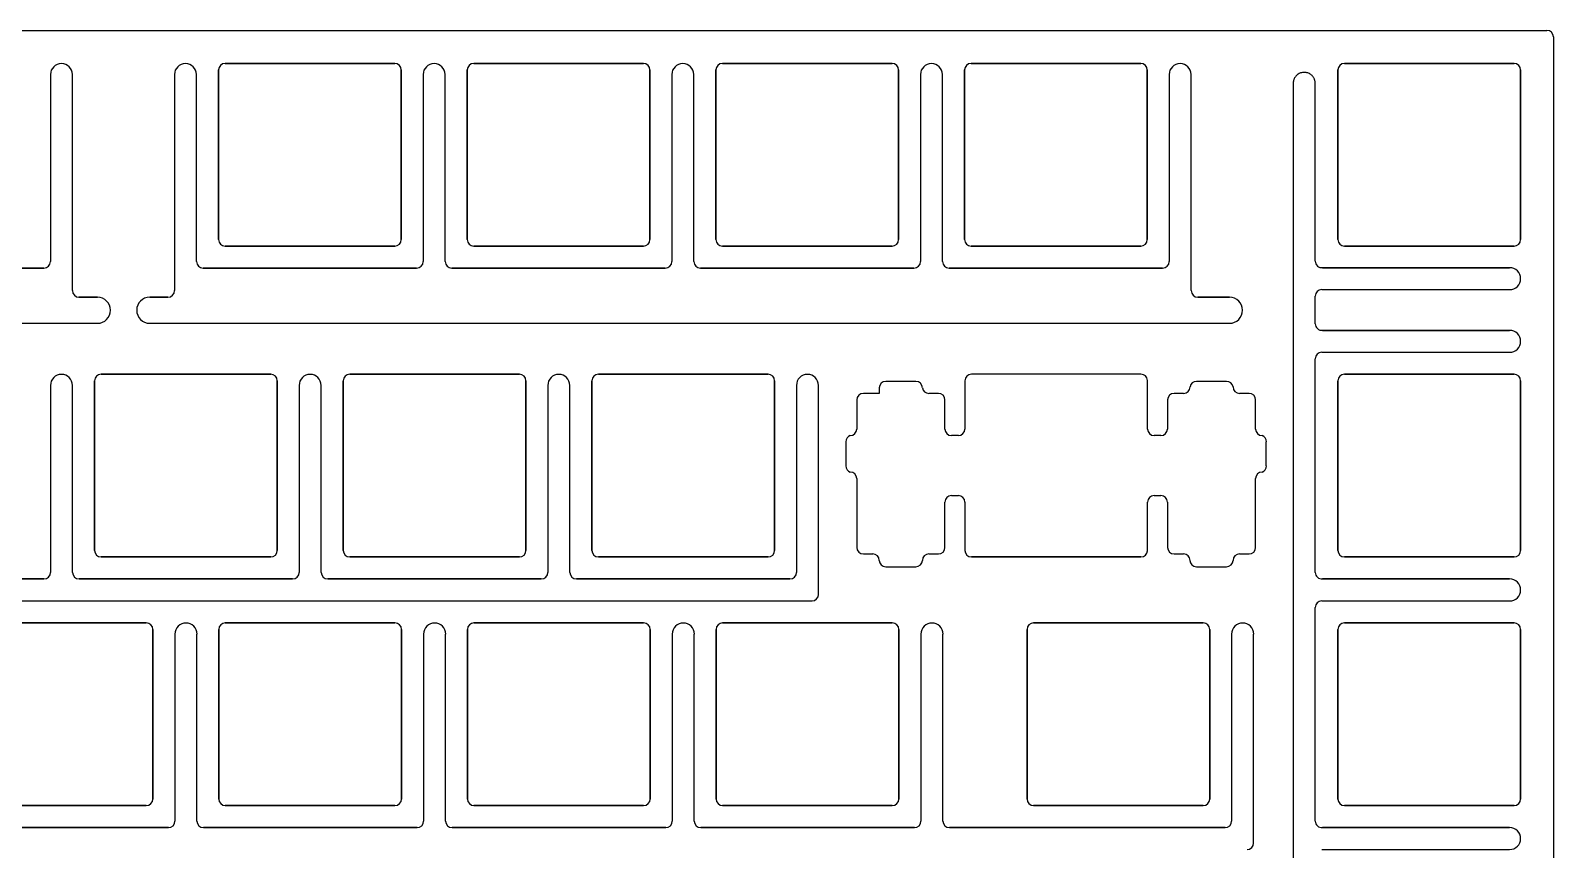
# Model space of a CAD drawing. Header units: millimetres. Extents: x 0 to 305, y 0 to 119.
# Drawn here: x 188.2 to 304.9, y 56.7 to 119.5 of the extents above; entities that cross this region are included whole.
import ezdxf

# ---------------------------------------------------------------- set-up
doc = ezdxf.new("R2010")
doc.units = ezdxf.units.MM
doc.layers.add('第二版', color=7, linetype='Continuous')

msp = doc.modelspace()

# ---------------------------------------------------------------- linework, layer by layer
at = {"layer": '第二版'}
for p, q in [((0.6, 119.5, 22), (304.39, 119.5, 22)), ((0.6, 119.5, 22), (304.39, 119.5, 22)), ((304.89, 119, 22), (304.89, 0.93, 22)), ((304.89, 119, 22), (304.89, 0.93, 22)), ((203.12, 116.97, 22), (216.12, 116.97, 22)), ((216.12, 116.97, 22), (203.12, 116.97, 22)), ((235.17, 116.97, 22), (222.17, 116.97, 22)), ((222.17, 116.97, 22), (235.17, 116.97, 22)), ((241.22, 116.97, 22), (254.22, 116.97, 22)), ((254.22, 116.97, 22), (241.22, 116.97, 22)), ((260.27, 116.97, 22), (273.27, 116.97, 22)), ((273.27, 116.97, 22), (260.27, 116.97, 22)), ((301.87, 116.97, 22), (288.87, 116.97, 22)), ((288.87, 116.97, 22), (301.87, 116.97, 22)), ((189.74, 116.12, 22), (189.74, 101.79, 22)), ((189.74, 116.12, 22), (189.74, 101.79, 22)), ((191.43, 99.56, 22), (191.43, 116.12, 22)), ((191.43, 99.56, 22), (191.43, 116.12, 22)), ((199.25, 116.12, 22), (199.25, 99.56, 22)), ((199.25, 116.12, 22), (199.25, 99.56, 22)), ((200.94, 101.79, 22), (200.94, 116.12, 22)), ((200.94, 101.79, 22), (200.94, 116.12, 22)), ((202.62, 116.47, 22), (202.62, 103.47, 22)), ((202.62, 103.47, 22), (202.62, 116.47, 22)), ((216.62, 103.47, 22), (216.62, 116.47, 22)), ((216.62, 116.47, 22), (216.62, 103.47, 22)), ((218.3, 116.12, 22), (218.3, 101.79, 22)), ((218.3, 116.12, 22), (218.3, 101.79, 22)), ((219.99, 101.79, 22), (219.99, 116.12, 22)), ((219.99, 101.79, 22), (219.99, 116.12, 22)), ((221.67, 116.47, 22), (221.67, 103.47, 22)), ((221.67, 103.47, 22), (221.67, 116.47, 22)), ((235.67, 103.47, 22), (235.67, 116.47, 22)), ((235.67, 116.47, 22), (235.67, 103.47, 22)), ((237.35, 116.12, 22), (237.35, 101.79, 22)), ((237.35, 116.12, 22), (237.35, 101.79, 22)), ((239.04, 101.79, 22), (239.04, 116.12, 22)), ((239.04, 101.79, 22), (239.04, 116.12, 22)), ((240.72, 116.47, 22), (240.72, 103.47, 22)), ((240.72, 103.47, 22), (240.72, 116.47, 22)), ((254.72, 103.47, 22), (254.72, 116.47, 22)), ((254.72, 116.47, 22), (254.72, 103.47, 22)), ((256.4, 116.12, 22), (256.4, 101.79, 22)), ((256.4, 116.12, 22), (256.4, 101.79, 22)), ((258.09, 101.79, 22), (258.09, 116.12, 22)), ((258.09, 101.79, 22), (258.09, 116.12, 22)), ((259.77, 116.47, 22), (259.77, 103.47, 22)), ((259.77, 103.47, 22), (259.77, 116.47, 22)), ((273.77, 103.47, 22), (273.77, 116.47, 22)), ((273.77, 116.47, 22), (273.77, 103.47, 22)), ((275.45, 116.12, 22), (275.45, 101.79, 22)), ((275.45, 116.12, 22), (275.45, 101.79, 22)), ((277.14, 99.56, 22), (277.14, 116.12, 22)), ((277.14, 99.56, 22), (277.14, 116.12, 22)), ((288.37, 116.47, 22), (288.37, 103.47, 22)), ((288.37, 103.47, 22), (288.37, 116.47, 22)), ((302.37, 103.47, 22), (302.37, 116.47, 22)), ((302.37, 116.47, 22), (302.37, 103.47, 22)), ((284.95, 115.44, 22), (284.95, 20.82, 22)), ((284.95, 115.44, 22), (284.95, 20.82, 22)), ((286.64, 101.82, 22), (286.64, 115.44, 22)), ((286.64, 101.82, 22), (286.64, 115.44, 22)), ((203.12, 102.97, 22), (216.12, 102.97, 22)), ((216.12, 102.97, 22), (203.12, 102.97, 22)), ((222.17, 102.97, 22), (235.17, 102.97, 22)), ((235.17, 102.97, 22), (222.17, 102.97, 22)), ((241.22, 102.97, 22), (254.22, 102.97, 22)), ((254.22, 102.97, 22), (241.22, 102.97, 22)), ((260.27, 102.97, 22), (273.27, 102.97, 22)), ((273.27, 102.97, 22), (260.27, 102.97, 22)), ((288.87, 102.97, 22), (301.87, 102.97, 22)), ((301.87, 102.97, 22), (288.87, 102.97, 22)), ((189.24, 101.29, 22), (172.88, 101.29, 22)), ((172.88, 101.29, 22), (189.24, 101.29, 22)), ((217.8, 101.29, 22), (201.44, 101.29, 22)), ((201.44, 101.29, 22), (217.8, 101.29, 22)), ((236.85, 101.29, 22), (220.49, 101.29, 22)), ((220.49, 101.29, 22), (236.85, 101.29, 22)), ((239.54, 101.29, 22), (255.9, 101.29, 22)), ((255.9, 101.29, 22), (239.54, 101.29, 22)), ((274.95, 101.29, 22), (258.59, 101.29, 22)), ((258.59, 101.29, 22), (274.95, 101.29, 22)), ((301.53, 101.32, 22), (287.19, 101.32, 22)), ((287.19, 101.32, 22), (301.53, 101.32, 22)), ((287.14, 99.64, 22), (301.53, 99.64, 22)), ((287.14, 99.64, 22), (301.53, 99.64, 22)), ((193.34, 99.06, 22), (191.93, 99.06, 22)), ((191.93, 99.06, 22), (193.34, 99.06, 22)), ((198.75, 99.06, 22), (197.35, 99.06, 22)), ((197.35, 99.06, 22), (198.75, 99.06, 22)), ((280.07, 99.06, 22), (277.64, 99.06, 22)), ((277.64, 99.06, 22), (280.07, 99.06, 22)), ((286.64, 97.02, 22), (286.64, 99.14, 22)), ((286.64, 97.02, 22), (286.64, 99.14, 22)), ((111.63, 97.06, 22), (193.34, 97.06, 22)), ((111.63, 97.06, 22), (193.34, 97.06, 22)), ((197.35, 97.06, 22), (280.07, 97.06, 22)), ((197.35, 97.06, 22), (280.07, 97.06, 22)), ((301.53, 96.52, 22), (287.19, 96.52, 22)), ((287.19, 96.52, 22), (301.53, 96.52, 22)), ((287.14, 94.84, 22), (301.53, 94.84, 22)), ((287.14, 94.84, 22), (301.53, 94.84, 22)), ((286.64, 77.97, 22), (286.64, 94.34, 22)), ((286.64, 77.97, 22), (286.64, 94.34, 22)), ((189.75, 92.3, 22), (189.75, 77.97, 22)), ((189.75, 92.3, 22), (189.75, 77.97, 22)), ((191.44, 77.97, 22), (191.44, 92.3, 22)), ((191.44, 77.97, 22), (191.44, 92.3, 22)), ((193.12, 92.66, 22), (193.12, 79.66, 22)), ((193.12, 79.66, 22), (193.12, 92.66, 22)), ((193.62, 93.16, 22), (206.62, 93.16, 22)), ((206.62, 93.16, 22), (193.62, 93.16, 22)), ((207.12, 79.66, 22), (207.12, 92.66, 22)), ((207.12, 92.66, 22), (207.12, 79.66, 22)), ((208.8, 92.3, 22), (208.8, 77.97, 22)), ((208.8, 92.3, 22), (208.8, 77.97, 22)), ((210.49, 77.97, 22), (210.49, 92.3, 22)), ((210.49, 77.97, 22), (210.49, 92.3, 22)), ((212.17, 92.66, 22), (212.17, 79.66, 22)), ((212.17, 79.66, 22), (212.17, 92.66, 22)), ((225.67, 93.16, 22), (212.67, 93.16, 22)), ((212.67, 93.16, 22), (225.67, 93.16, 22)), ((226.17, 79.66, 22), (226.17, 92.66, 22)), ((226.17, 92.66, 22), (226.17, 79.66, 22)), ((227.85, 92.3, 22), (227.85, 77.97, 22)), ((227.85, 92.3, 22), (227.85, 77.97, 22)), ((229.54, 77.97, 22), (229.54, 92.3, 22)), ((229.54, 77.97, 22), (229.54, 92.3, 22)), ((231.22, 92.66, 22), (231.22, 79.66, 22)), ((231.22, 79.66, 22), (231.22, 92.66, 22)), ((244.72, 93.16, 22), (231.72, 93.16, 22)), ((231.72, 93.16, 22), (244.72, 93.16, 22)), ((245.22, 92.66, 22), (245.22, 79.66, 22)), ((245.22, 79.66, 22), (245.22, 92.66, 22)), ((246.9, 92.3, 22), (246.9, 77.97, 22)), ((246.9, 92.3, 22), (246.9, 77.97, 22)), ((248.59, 76.29, 22), (248.59, 92.3, 22)), ((248.59, 76.29, 22), (248.59, 92.3, 22)), ((256.04, 92.61, 22), (253.74, 92.61, 22)), ((256.04, 92.61, 22), (253.74, 92.61, 22)), ((259.8, 92.66, 22), (259.8, 88.96, 22)), ((259.8, 92.66, 22), (259.8, 88.96, 22)), ((273.29, 93.16, 22), (260.3, 93.16, 22)), ((273.29, 93.16, 22), (260.3, 93.16, 22)), ((273.79, 88.96, 22), (273.79, 92.68, 22)), ((273.79, 88.96, 22), (273.79, 92.68, 22)), ((279.85, 92.61, 22), (277.54, 92.61, 22)), ((279.85, 92.61, 22), (277.54, 92.61, 22)), ((288.37, 92.66, 22), (288.37, 79.66, 22)), ((288.37, 79.66, 22), (288.37, 92.66, 22)), ((301.87, 93.16, 22), (288.87, 93.16, 22)), ((288.87, 93.16, 22), (301.87, 93.16, 22)), ((302.37, 79.66, 22), (302.37, 92.66, 22)), ((302.37, 92.66, 22), (302.37, 79.66, 22)), ((251.52, 91.19, 22), (251.52, 88.96, 22)), ((251.52, 91.19, 22), (251.52, 88.96, 22)), ((253.24, 91.69, 22), (252.02, 91.69, 22)), ((253.24, 91.69, 22), (252.02, 91.69, 22)), ((253.24, 92.11, 22), (253.24, 91.69, 22)), ((253.24, 92.11, 22), (253.24, 91.69, 22)), ((257.77, 91.69, 22), (257.04, 91.69, 22)), ((257.77, 91.69, 22), (257.04, 91.69, 22)), ((258.27, 88.96, 22), (258.27, 91.19, 22)), ((258.27, 88.96, 22), (258.27, 91.19, 22)), ((275.32, 91.19, 22), (275.32, 88.96, 22)), ((275.32, 91.19, 22), (275.32, 88.96, 22)), ((276.55, 91.69, 22), (275.82, 91.69, 22)), ((276.55, 91.69, 22), (275.82, 91.69, 22)), ((281.57, 91.69, 22), (280.84, 91.69, 22)), ((281.57, 91.69, 22), (280.84, 91.69, 22)), ((282.07, 88.96, 22), (282.07, 91.19, 22)), ((282.07, 88.96, 22), (282.07, 91.19, 22)), ((250.69, 87.99, 22), (250.69, 86.13, 22)), ((250.69, 87.99, 22), (250.69, 86.13, 22)), ((259.3, 88.46, 22), (258.77, 88.46, 22)), ((259.3, 88.46, 22), (258.77, 88.46, 22)), ((274.82, 88.46, 22), (274.29, 88.46, 22)), ((274.82, 88.46, 22), (274.29, 88.46, 22)), ((282.89, 86.13, 22), (282.89, 87.99, 22)), ((282.89, 86.13, 22), (282.89, 87.99, 22)), ((251.52, 85.16, 22), (251.52, 79.89, 22)), ((251.52, 85.16, 22), (251.52, 79.89, 22)), ((282.07, 79.89, 22), (282.07, 85.16, 22)), ((282.07, 79.89, 22), (282.07, 85.16, 22)), ((258.27, 79.89, 22), (258.27, 83.36, 22)), ((258.27, 79.89, 22), (258.27, 83.36, 22)), ((258.77, 83.86, 22), (259.3, 83.86, 22)), ((258.77, 83.86, 22), (259.3, 83.86, 22)), ((259.8, 83.36, 22), (259.8, 79.66, 22)), ((259.8, 83.36, 22), (259.8, 79.66, 22)), ((273.79, 79.63, 22), (273.79, 83.36, 22)), ((273.79, 79.63, 22), (273.79, 83.36, 22)), ((274.29, 83.86, 22), (274.82, 83.86, 22)), ((274.29, 83.86, 22), (274.82, 83.86, 22)), ((275.32, 83.36, 22), (275.32, 79.89, 22)), ((275.32, 83.36, 22), (275.32, 79.89, 22)), ((252.02, 79.39, 22), (252.74, 79.39, 22)), ((252.02, 79.39, 22), (252.74, 79.39, 22)), ((257.04, 79.39, 22), (257.77, 79.39, 22)), ((257.04, 79.39, 22), (257.77, 79.39, 22)), ((275.82, 79.39, 22), (276.55, 79.39, 22)), ((275.82, 79.39, 22), (276.55, 79.39, 22)), ((280.84, 79.39, 22), (281.57, 79.39, 22)), ((280.84, 79.39, 22), (281.57, 79.39, 22)), ((193.62, 79.16, 22), (206.62, 79.16, 22)), ((206.62, 79.16, 22), (193.62, 79.16, 22)), ((212.67, 79.16, 22), (225.67, 79.16, 22)), ((225.67, 79.16, 22), (212.67, 79.16, 22)), ((231.72, 79.16, 22), (244.72, 79.16, 22)), ((244.72, 79.16, 22), (231.72, 79.16, 22)), ((253.74, 78.41, 22), (256.04, 78.41, 22)), ((253.74, 78.41, 22), (256.04, 78.41, 22)), ((260.3, 79.16, 22), (273.29, 79.16, 22)), ((273.29, 79.16, 22), (260.3, 79.16, 22)), ((277.54, 78.41, 22), (279.84, 78.41, 22)), ((277.54, 78.41, 22), (279.84, 78.41, 22)), ((288.87, 79.16, 22), (301.87, 79.16, 22)), ((301.87, 79.16, 22), (288.87, 79.16, 22)), ((189.25, 77.47, 22), (172.89, 77.47, 22)), ((172.89, 77.47, 22), (189.25, 77.47, 22)), ((191.94, 77.47, 22), (208.3, 77.47, 22)), ((208.3, 77.47, 22), (191.94, 77.47, 22)), ((227.35, 77.47, 22), (210.99, 77.47, 22)), ((210.99, 77.47, 22), (227.35, 77.47, 22)), ((246.4, 77.47, 22), (230.04, 77.47, 22)), ((230.04, 77.47, 22), (246.4, 77.47, 22)), ((301.53, 77.47, 22), (287.19, 77.47, 22)), ((287.19, 77.47, 22), (301.53, 77.47, 22)), ((3.46, 75.79, 22), (248.09, 75.79, 22)), ((3.46, 75.79, 22), (248.09, 75.79, 22)), ((286.64, 58.92, 22), (286.64, 75.29, 22)), ((286.64, 58.92, 22), (286.64, 75.29, 22)), ((287.14, 75.79, 22), (301.53, 75.79, 22)), ((287.14, 75.79, 22), (301.53, 75.79, 22)), ((197.09, 74.11, 22), (184.09, 74.11, 22)), ((184.09, 74.11, 22), (197.09, 74.11, 22)), ((197.59, 60.61, 22), (197.59, 73.61, 22)), ((197.59, 73.61, 22), (197.59, 60.61, 22)), ((202.64, 73.61, 22), (202.64, 60.61, 22)), ((202.64, 60.61, 22), (202.64, 73.61, 22)), ((216.14, 74.11, 22), (203.14, 74.11, 22)), ((203.14, 74.11, 22), (216.14, 74.11, 22)), ((216.64, 60.61, 22), (216.64, 73.61, 22)), ((216.64, 73.61, 22), (216.64, 60.61, 22)), ((221.69, 73.61, 22), (221.69, 60.61, 22)), ((221.69, 60.61, 22), (221.69, 73.61, 22)), ((235.19, 74.11, 22), (222.19, 74.11, 22)), ((222.19, 74.11, 22), (235.19, 74.11, 22)), ((235.69, 60.61, 22), (235.69, 73.61, 22)), ((235.69, 73.61, 22), (235.69, 60.61, 22)), ((240.74, 73.61, 22), (240.74, 60.61, 22)), ((240.74, 60.61, 22), (240.74, 73.61, 22)), ((241.24, 74.11, 22), (254.24, 74.11, 22)), ((254.24, 74.11, 22), (241.24, 74.11, 22)), ((254.74, 60.61, 22), (254.74, 73.61, 22)), ((254.74, 73.61, 22), (254.74, 60.61, 22)), ((264.56, 73.61, 22), (264.56, 60.61, 22)), ((264.56, 60.61, 22), (264.56, 73.61, 22)), ((278.06, 74.11, 22), (265.06, 74.11, 22)), ((265.06, 74.11, 22), (278.06, 74.11, 22)), ((278.56, 60.61, 22), (278.56, 73.61, 22)), ((278.56, 73.61, 22), (278.56, 60.61, 22)), ((288.37, 73.61, 22), (288.37, 60.61, 22)), ((288.37, 60.61, 22), (288.37, 73.61, 22)), ((301.87, 74.11, 22), (288.87, 74.11, 22)), ((288.87, 74.11, 22), (301.87, 74.11, 22)), ((302.37, 60.61, 22), (302.37, 73.61, 22)), ((302.37, 73.61, 22), (302.37, 60.61, 22)), ((199.28, 73.25, 22), (199.28, 58.92, 22)), ((199.28, 73.25, 22), (199.28, 58.92, 22)), ((200.97, 58.92, 22), (200.97, 73.25, 22)), ((200.97, 58.92, 22), (200.97, 73.25, 22)), ((218.33, 73.25, 22), (218.33, 58.92, 22)), ((218.33, 73.25, 22), (218.33, 58.92, 22)), ((220.02, 58.92, 22), (220.02, 73.25, 22)), ((220.02, 58.92, 22), (220.02, 73.25, 22)), ((237.38, 73.25, 22), (237.38, 58.92, 22)), ((237.38, 73.25, 22), (237.38, 58.92, 22)), ((239.07, 58.92, 22), (239.07, 73.25, 22)), ((239.07, 58.92, 22), (239.07, 73.25, 22)), ((256.43, 73.25, 22), (256.43, 58.92, 22)), ((256.43, 73.25, 22), (256.43, 58.92, 22)), ((258.12, 58.92, 22), (258.12, 73.25, 22)), ((258.12, 58.92, 22), (258.12, 73.25, 22)), ((280.23, 73.25, 22), (280.23, 58.92, 22)), ((280.23, 73.25, 22), (280.23, 58.92, 22)), ((281.92, 57.24, 22), (281.92, 73.25, 22)), ((281.92, 57.24, 22), (281.92, 73.25, 22)), ((184.09, 60.11, 22), (197.09, 60.11, 22)), ((197.09, 60.11, 22), (184.09, 60.11, 22)), ((203.14, 60.11, 22), (216.14, 60.11, 22)), ((216.14, 60.11, 22), (203.14, 60.11, 22)), ((222.19, 60.11, 22), (235.19, 60.11, 22)), ((235.19, 60.11, 22), (222.19, 60.11, 22)), ((241.24, 60.11, 22), (254.24, 60.11, 22)), ((254.24, 60.11, 22), (241.24, 60.11, 22)), ((265.06, 60.11, 22), (278.06, 60.11, 22)), ((278.06, 60.11, 22), (265.06, 60.11, 22)), ((288.87, 60.11, 22), (301.87, 60.11, 22)), ((301.87, 60.11, 22), (288.87, 60.11, 22)), ((198.78, 58.42, 22), (182.42, 58.42, 22)), ((182.42, 58.42, 22), (198.78, 58.42, 22)), ((201.47, 58.42, 22), (217.83, 58.42, 22)), ((217.83, 58.42, 22), (201.47, 58.42, 22)), ((236.88, 58.42, 22), (220.52, 58.42, 22)), ((220.52, 58.42, 22), (236.88, 58.42, 22)), ((255.93, 58.42, 22), (239.57, 58.42, 22)), ((239.57, 58.42, 22), (255.93, 58.42, 22)), ((258.62, 58.42, 22), (279.73, 58.42, 22)), ((279.73, 58.42, 22), (258.62, 58.42, 22)), ((301.53, 58.42, 22), (287.19, 58.42, 22)), ((287.19, 58.42, 22), (301.53, 58.42, 22)), ((287.14, 56.74, 22), (301.53, 56.74, 22))]:
    msp.add_line(p, q, dxfattribs=at)
for centre, radius, start, end in [((304.39, 119, 22), 0.5, 0, 90), ((304.39, 119, 22), 0.5, 0, 90), ((190.59, 116.12, 22), 0.845, 0, 180), ((190.59, 116.12, 22), 0.845, 0, 180), ((200.09, 116.12, 22), 0.845, 0, 180), ((200.09, 116.12, 22), 0.845, 0, 180), ((203.12, 116.47, 22), 0.5, 90, 180), ((203.12, 116.47, 22), 0.5, 90, 180), ((216.12, 116.47, 22), 0.5, 360, 90), ((216.12, 116.47, 22), 0.5, 360, 90), ((219.14, 116.12, 22), 0.845, 0, 180), ((219.14, 116.12, 22), 0.845, 0, 180), ((222.17, 116.47, 22), 0.5, 90, 180), ((222.17, 116.47, 22), 0.5, 90, 180), ((235.17, 116.47, 22), 0.5, 0, 90), ((235.17, 116.47, 22), 0.5, 0, 90), ((238.19, 116.12, 22), 0.845, 0, 180), ((238.19, 116.12, 22), 0.845, 0, 180), ((241.22, 116.47, 22), 0.5, 90, 180), ((241.22, 116.47, 22), 0.5, 90, 180), ((254.22, 116.47, 22), 0.5, 0, 90), ((254.22, 116.47, 22), 0.5, 0, 90), ((257.24, 116.12, 22), 0.845, 0, 180), ((257.24, 116.12, 22), 0.845, 0, 180), ((260.27, 116.47, 22), 0.5, 90, 180), ((260.27, 116.47, 22), 0.5, 90, 180), ((273.27, 116.47, 22), 0.5, 0, 90), ((273.27, 116.47, 22), 0.5, 0, 90), ((276.29, 116.12, 22), 0.845, 0, 180), ((276.29, 116.12, 22), 0.845, 0, 180), ((288.87, 116.47, 22), 0.5, 90, 180), ((288.87, 116.47, 22), 0.5, 90, 180), ((301.87, 116.47, 22), 0.5, 0, 90), ((301.87, 116.47, 22), 0.5, 0, 90), ((203.12, 103.47, 22), 0.5, 180, 270), ((203.12, 103.47, 22), 0.5, 180, 270), ((216.12, 103.47, 22), 0.5, 270, 0), ((216.12, 103.47, 22), 0.5, 270, 0), ((222.17, 103.47, 22), 0.5, 180, 270), ((222.17, 103.47, 22), 0.5, 180, 270), ((235.17, 103.47, 22), 0.5, 270, 0), ((235.17, 103.47, 22), 0.5, 270, 0), ((241.22, 103.47, 22), 0.5, 180, 270), ((241.22, 103.47, 22), 0.5, 180, 270), ((254.22, 103.47, 22), 0.5, 270, 0), ((254.22, 103.47, 22), 0.5, 270, 0), ((260.27, 103.47, 22), 0.5, 180, 270), ((260.27, 103.47, 22), 0.5, 180, 270), ((273.27, 103.47, 22), 0.5, 270, 0), ((273.27, 103.47, 22), 0.5, 270, 0), ((288.87, 103.47, 22), 0.5, 180, 270), ((288.87, 103.47, 22), 0.5, 180, 270), ((301.87, 103.47, 22), 0.5, 270, 0), ((301.87, 103.47, 22), 0.5, 270, 0), ((189.24, 101.79, 22), 0.5, 270, 360), ((189.24, 101.79, 22), 0.5, 270, 360), ((201.44, 101.79, 22), 0.5, 180, 270), ((201.44, 101.79, 22), 0.5, 180, 270), ((217.8, 101.79, 22), 0.5, 270, 0), ((217.8, 101.79, 22), 0.5, 270, 360), ((220.49, 101.79, 22), 0.5, 180, 270), ((220.49, 101.79, 22), 0.5, 180, 270), ((236.85, 101.79, 22), 0.5, 270, 0), ((236.85, 101.79, 22), 0.5, 270, 0), ((239.54, 101.79, 22), 0.5, 180, 270), ((239.54, 101.79, 22), 0.5, 180, 270), ((255.9, 101.79, 22), 0.5, 270, 0), ((255.9, 101.79, 22), 0.5, 270, 0), ((258.59, 101.79, 22), 0.5, 180, 270), ((258.59, 101.79, 22), 0.5, 180, 270), ((274.95, 101.79, 22), 0.5, 270, 0), ((274.95, 101.79, 22), 0.5, 270, 0), ((287.14, 101.82, 22), 0.5, 180, 275.9004), ((287.14, 101.82, 22), 0.5, 180, 275.9004), ((301.53, 100.48, 22), 0.84, 270, 90), ((301.53, 100.48, 22), 0.84, 270, 90), ((191.93, 99.56, 22), 0.5, 180, 270), ((191.93, 99.56, 22), 0.5, 180, 270), ((198.75, 99.56, 22), 0.5, 270, 360), ((198.75, 99.56, 22), 0.5, 270, 360), ((277.64, 99.56, 22), 0.5, 180, 270), ((277.64, 99.56, 22), 0.5, 180, 270), ((287.14, 99.14, 22), 0.5, 90, 180), ((287.14, 99.14, 22), 0.5, 90, 180), ((193.34, 98.06, 22), 1, 270, 90), ((193.34, 98.06, 22), 1, 270, 90), ((197.35, 98.06, 22), 1, 90, 270), ((197.35, 98.06, 22), 1, 90, 270), ((280.07, 98.06, 22), 1, 270, 90), ((280.07, 98.06, 22), 1, 270, 90), ((287.14, 97.02, 22), 0.5, 180, 275.9004), ((287.14, 97.02, 22), 0.5, 180, 275.9004), ((301.53, 95.68, 22), 0.84, 270, 90), ((301.53, 95.68, 22), 0.84, 270, 90), ((287.14, 94.34, 22), 0.5, 90, 180), ((287.14, 94.34, 22), 0.5, 90, 180), ((190.59, 92.3, 22), 0.845, 0, 180), ((190.59, 92.3, 22), 0.845, 0, 180), ((193.62, 92.66, 22), 0.5, 90, 180), ((193.62, 92.66, 22), 0.5, 90, 180), ((206.62, 92.66, 22), 0.5, 0, 90), ((206.62, 92.66, 22), 0.5, 0, 90), ((209.64, 92.3, 22), 0.845, 0, 180), ((209.64, 92.3, 22), 0.845, 0, 180), ((212.67, 92.66, 22), 0.5, 90, 180), ((212.67, 92.66, 22), 0.5, 90, 180), ((225.67, 92.66, 22), 0.5, 360, 90), ((225.67, 92.66, 22), 0.5, 360, 90), ((228.69, 92.3, 22), 0.845, 0, 180), ((228.69, 92.3, 22), 0.845, 0, 180), ((231.72, 92.66, 22), 0.5, 90, 180), ((231.72, 92.66, 22), 0.5, 90, 180), ((244.72, 92.66, 22), 0.5, 0, 90), ((244.72, 92.66, 22), 0.5, 0, 90), ((247.74, 92.3, 22), 0.845, 0, 180), ((247.74, 92.3, 22), 0.845, 0, 180), ((253.74, 92.11, 22), 0.5, 90, 180), ((253.74, 92.11, 22), 0.5, 90, 180), ((256.04, 92.11, 22), 0.5, 0, 90), ((256.04, 92.11, 22), 0.5, 0, 90), ((260.3, 92.66, 22), 0.5, 90, 180), ((260.3, 92.66, 22), 0.5, 90, 180), ((273.29, 92.66, 22), 0.5, 2.8072, 90), ((273.29, 92.66, 22), 0.5, 2.8072, 90), ((276.55, 92.19, 22), 0.5, 270, 0), ((276.55, 92.19, 22), 0.5, 270, 0), ((277.54, 92.11, 22), 0.5, 90, 170.8744), ((277.54, 92.11, 22), 0.5, 90, 170.8744), ((279.85, 92.11, 22), 0.5, 9.1256, 90), ((279.85, 92.11, 22), 0.5, 9.1256, 90), ((280.84, 92.19, 22), 0.5, 180, 270), ((280.84, 92.19, 22), 0.5, 180, 270), ((288.87, 92.66, 22), 0.5, 90, 180), ((288.87, 92.66, 22), 0.5, 90, 180), ((301.87, 92.66, 22), 0.5, 0, 90), ((301.87, 92.66, 22), 0.5, 0, 90), ((252.02, 91.19, 22), 0.5, 90, 180), ((252.02, 91.19, 22), 0.5, 90, 180), ((257.04, 92.19, 22), 0.5, 189.1256, 270), ((257.04, 92.19, 22), 0.5, 189.1256, 270), ((257.77, 91.19, 22), 0.5, 0, 90), ((257.77, 91.19, 22), 0.5, 0, 90), ((275.82, 91.19, 22), 0.5, 90, 180), ((275.82, 91.19, 22), 0.5, 90, 180), ((281.57, 91.19, 22), 0.5, 0, 90), ((281.57, 91.19, 22), 0.5, 0, 90), ((251.02, 88.96, 22), 0.5, 270, 0), ((251.02, 88.96, 22), 0.5, 270, 0), ((258.77, 88.96, 22), 0.5, 180, 270), ((258.77, 88.96, 22), 0.5, 180, 270), ((259.3, 88.96, 22), 0.5, 270, 0), ((259.3, 88.96, 22), 0.5, 270, 0), ((274.29, 88.96, 22), 0.5, 180, 270), ((274.29, 88.96, 22), 0.5, 180, 270), ((274.82, 88.96, 22), 0.5, 270, 0), ((274.82, 88.96, 22), 0.5, 270, 0), ((282.57, 88.96, 22), 0.5, 180, 270), ((282.57, 88.96, 22), 0.5, 180, 270), ((251.19, 87.99, 22), 0.5, 110.365, 180), ((251.19, 87.99, 22), 0.5, 110.365, 180), ((282.4, 87.99, 22), 0.5, 360, 69.635), ((282.4, 87.99, 22), 0.5, 360, 69.635), ((251.19, 86.13, 22), 0.5, 180, 249.635), ((251.19, 86.13, 22), 0.5, 180, 249.635), ((251.02, 85.16, 22), 0.5, 0, 90), ((251.02, 85.16, 22), 0.5, 0, 90), ((282.57, 85.16, 22), 0.5, 90, 180), ((282.57, 85.16, 22), 0.5, 90, 180), ((282.4, 86.13, 22), 0.5, 290.365, 0), ((282.4, 86.13, 22), 0.5, 290.365, 0), ((258.77, 83.36, 22), 0.5, 90, 180), ((258.77, 83.36, 22), 0.5, 90, 180), ((259.3, 83.36, 22), 0.5, 0, 90), ((259.3, 83.36, 22), 0.5, 0, 90), ((274.29, 83.36, 22), 0.5, 90, 180), ((274.29, 83.36, 22), 0.5, 90, 180), ((274.82, 83.36, 22), 0.5, 0, 90), ((274.82, 83.36, 22), 0.5, 0, 90), ((193.62, 79.66, 22), 0.5, 180, 270), ((193.62, 79.66, 22), 0.5, 180, 270), ((206.62, 79.66, 22), 0.5, 270, 0), ((206.62, 79.66, 22), 0.5, 270, 0), ((212.67, 79.66, 22), 0.5, 180, 270), ((212.67, 79.66, 22), 0.5, 180, 270), ((225.67, 79.66, 22), 0.5, 270, 0), ((225.67, 79.66, 22), 0.5, 270, 0), ((231.72, 79.66, 22), 0.5, 180, 270), ((231.72, 79.66, 22), 0.5, 180, 270), ((244.72, 79.66, 22), 0.5, 270, 360), ((244.72, 79.66, 22), 0.5, 270, 0), ((252.02, 79.89, 22), 0.5, 180, 270), ((252.02, 79.89, 22), 0.5, 180, 270), ((252.74, 78.89, 22), 0.5, 0, 90), ((252.74, 78.89, 22), 0.5, 0, 90), ((257.04, 78.89, 22), 0.5, 90, 180), ((257.04, 78.89, 22), 0.5, 90, 180), ((257.77, 79.89, 22), 0.5, 270, 0), ((257.77, 79.89, 22), 0.5, 270, 0), ((260.3, 79.66, 22), 0.5, 180, 270), ((260.3, 79.66, 22), 0.5, 180, 270), ((273.29, 79.66, 22), 0.5, 270, 357.1928), ((273.29, 79.66, 22), 0.5, 270, 357.1928), ((275.82, 79.89, 22), 0.5, 180, 270), ((275.82, 79.89, 22), 0.5, 180, 270), ((276.55, 78.89, 22), 0.5, 0, 90), ((276.55, 78.89, 22), 0.5, 0, 90), ((280.84, 78.89, 22), 0.5, 90, 180), ((280.84, 78.89, 22), 0.5, 90, 180), ((281.57, 79.89, 22), 0.5, 270, 360), ((281.57, 79.89, 22), 0.5, 270, 0), ((288.87, 79.66, 22), 0.5, 180, 270), ((288.87, 79.66, 22), 0.5, 180, 270), ((301.87, 79.66, 22), 0.5, 270, 0), ((301.87, 79.66, 22), 0.5, 270, 0), ((253.74, 78.91, 22), 0.5, 182.3268, 270), ((253.74, 78.91, 22), 0.5, 182.3268, 270), ((256.04, 78.91, 22), 0.5, 270, 357.6732), ((256.04, 78.91, 22), 0.5, 270, 357.6732), ((277.54, 78.91, 22), 0.5, 182.3268, 270), ((277.54, 78.91, 22), 0.5, 182.3268, 270), ((279.84, 78.91, 22), 0.5, 270, 357.6732), ((279.84, 78.91, 22), 0.5, 270, 357.6732), ((189.25, 77.97, 22), 0.5, 270, 0), ((189.25, 77.97, 22), 0.5, 270, 0), ((191.94, 77.97, 22), 0.5, 180, 270), ((191.94, 77.97, 22), 0.5, 180, 270), ((208.3, 77.97, 22), 0.5, 270, 0), ((208.3, 77.97, 22), 0.5, 270, 0), ((210.99, 77.97, 22), 0.5, 180, 270), ((210.99, 77.97, 22), 0.5, 180, 270), ((227.35, 77.97, 22), 0.5, 270, 0), ((227.35, 77.97, 22), 0.5, 270, 0), ((230.04, 77.97, 22), 0.5, 180, 270), ((230.04, 77.97, 22), 0.5, 180, 270), ((246.4, 77.97, 22), 0.5, 270, 0), ((246.4, 77.97, 22), 0.5, 270, 0), ((287.14, 77.97, 22), 0.5, 180, 275.9004), ((287.14, 77.97, 22), 0.5, 180, 275.9004), ((301.53, 76.63, 22), 0.84, 270, 90), ((301.53, 76.63, 22), 0.84, 270, 90), ((248.09, 76.29, 22), 0.5, 270, 360), ((248.09, 76.29, 22), 0.5, 270, 0), ((287.14, 75.29, 22), 0.5, 90, 180), ((287.14, 75.29, 22), 0.5, 90, 180), ((197.09, 73.61, 22), 0.5, 0, 90), ((197.09, 73.61, 22), 0.5, 0, 90), ((200.13, 73.25, 22), 0.845, 0, 180), ((200.13, 73.25, 22), 0.845, 0, 180), ((203.14, 73.61, 22), 0.5, 90, 180), ((203.14, 73.61, 22), 0.5, 90, 180), ((216.14, 73.61, 22), 0.5, 360, 90), ((216.14, 73.61, 22), 0.5, 360, 90), ((219.18, 73.25, 22), 0.845, 0, 180), ((219.18, 73.25, 22), 0.845, 0, 180), ((222.19, 73.61, 22), 0.5, 90, 180), ((222.19, 73.61, 22), 0.5, 90, 180), ((235.19, 73.61, 22), 0.5, 0, 90), ((235.19, 73.61, 22), 0.5, 0, 90), ((238.23, 73.25, 22), 0.845, 0, 180), ((238.23, 73.25, 22), 0.845, 0, 180), ((241.24, 73.61, 22), 0.5, 90, 180), ((241.24, 73.61, 22), 0.5, 90, 180), ((254.24, 73.61, 22), 0.5, 0, 90), ((254.24, 73.61, 22), 0.5, 0, 90), ((257.28, 73.25, 22), 0.845, 0, 180), ((257.28, 73.25, 22), 0.845, 0, 180), ((265.06, 73.61, 22), 0.5, 90, 180), ((265.06, 73.61, 22), 0.5, 90, 180), ((278.06, 73.61, 22), 0.5, 0, 90), ((278.06, 73.61, 22), 0.5, 0, 90), ((281.08, 73.25, 22), 0.845, 360, 180), ((281.08, 73.25, 22), 0.845, 360, 180), ((288.87, 73.61, 22), 0.5, 90, 180), ((288.87, 73.61, 22), 0.5, 90, 180), ((301.87, 73.61, 22), 0.5, 0, 90), ((301.87, 73.61, 22), 0.5, 0, 90), ((197.09, 60.61, 22), 0.5, 270, 0), ((197.09, 60.61, 22), 0.5, 270, 0), ((203.14, 60.61, 22), 0.5, 180, 270), ((203.14, 60.61, 22), 0.5, 180, 270), ((216.14, 60.61, 22), 0.5, 270, 0), ((216.14, 60.61, 22), 0.5, 270, 0), ((222.19, 60.61, 22), 0.5, 180, 270), ((222.19, 60.61, 22), 0.5, 180, 270), ((235.19, 60.61, 22), 0.5, 270, 0), ((235.19, 60.61, 22), 0.5, 270, 0), ((241.24, 60.61, 22), 0.5, 180, 270), ((241.24, 60.61, 22), 0.5, 180, 270), ((254.24, 60.61, 22), 0.5, 270, 0), ((254.24, 60.61, 22), 0.5, 270, 0), ((265.06, 60.61, 22), 0.5, 180, 270), ((265.06, 60.61, 22), 0.5, 180, 270), ((278.06, 60.61, 22), 0.5, 270, 0), ((278.06, 60.61, 22), 0.5, 270, 0), ((288.87, 60.61, 22), 0.5, 180, 270), ((288.87, 60.61, 22), 0.5, 180, 270), ((301.87, 60.61, 22), 0.5, 270, 0), ((301.87, 60.61, 22), 0.5, 270, 0), ((198.78, 58.92, 22), 0.5, 270, 0), ((198.78, 58.92, 22), 0.5, 270, 0), ((201.47, 58.92, 22), 0.5, 180, 270), ((201.47, 58.92, 22), 0.5, 180, 270), ((217.83, 58.92, 22), 0.5, 270, 0), ((217.83, 58.92, 22), 0.5, 270, 0), ((220.52, 58.92, 22), 0.5, 180, 270), ((220.52, 58.92, 22), 0.5, 180, 270), ((236.88, 58.92, 22), 0.5, 270, 0), ((236.88, 58.92, 22), 0.5, 270, 0), ((239.57, 58.92, 22), 0.5, 180, 270), ((239.57, 58.92, 22), 0.5, 180, 270), ((255.93, 58.92, 22), 0.5, 270, 0), ((255.93, 58.92, 22), 0.5, 270, 0), ((258.62, 58.92, 22), 0.5, 180, 270), ((258.62, 58.92, 22), 0.5, 180, 270), ((279.73, 58.92, 22), 0.5, 270, 0), ((279.73, 58.92, 22), 0.5, 270, 0), ((287.14, 58.92, 22), 0.5, 180, 275.9004), ((287.14, 58.92, 22), 0.5, 180, 275.9004), ((301.53, 57.58, 22), 0.84, 270, 90), ((301.53, 57.58, 22), 0.84, 270, 90), ((281.42, 57.24, 22), 0.5, 270, 360), ((281.42, 57.24, 22), 0.5, 270, 0)]:
    msp.add_arc(centre, radius, start, end, dxfattribs=at)
msp.add_rational_spline([(286.64, 115.44, 22), (286.64, 117.13, 22), (284.95, 117.13, 22), (284.95, 115.44, 22)], [1, 0.333333333347, 0.333333333347, 1], degree=3, dxfattribs=at)
msp.add_rational_spline([(286.64, 115.44, 22), (286.64, 117.13, 22), (284.95, 117.13, 22), (284.95, 115.44, 22)], [1, 0.333333333347, 0.333333333347, 1], degree=3, dxfattribs=at)

doc.saveas('drawing.dxf')
